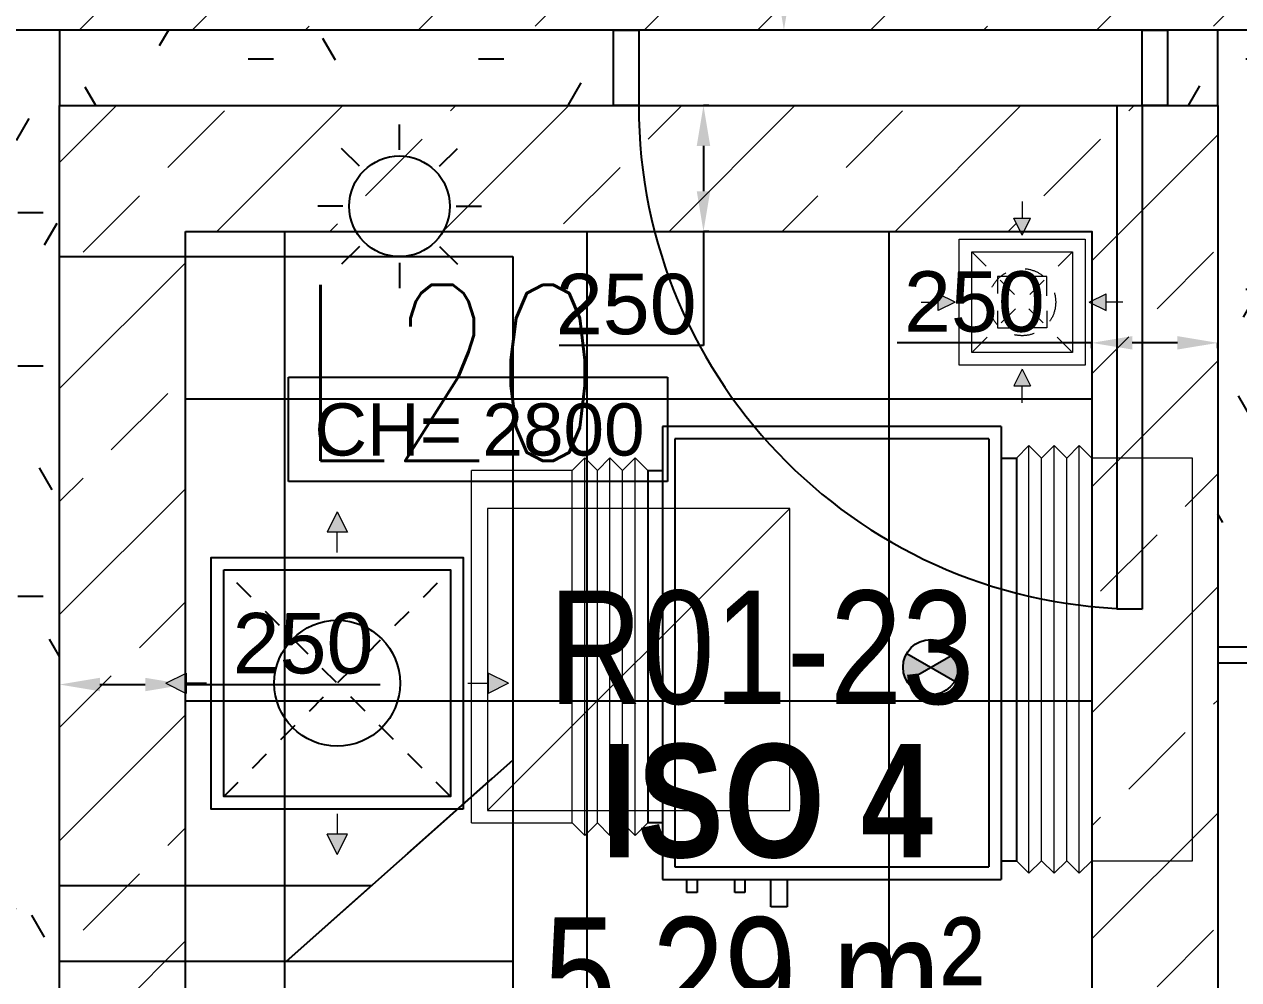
# Model space of a CAD drawing. Header units: millimetres. Extents: x -92759 to 184353, y -15225 to 86714.
# Drawn here: x -68703 to -66291, y 38405 to 40303 of the extents above; entities that cross this region are included whole.
import ezdxf

# ---------------------------------------------------------------- set-up
doc = ezdxf.new("R2010")
doc.units = ezdxf.units.MM
doc.linetypes.add('Aligning Line', pattern=[3.2004, 1.6002, -1.6002])
doc.linetypes.add('IDA - Hidden 065', pattern=[322.5, 225, -97.5])
doc.layers.get('Defpoints').update_dxf_attribs({"color": 8})
for name, color, linetype in [('0-1', 9, 'Continuous'), ('0-Motion Sensor', 1, 'Continuous'), ('A-_DETA----_E-2', 9, 'Continuous'), ('A-_DOOR----_E', 8, 'Continuous'), ('A-_ROOMNAME_A', 8, 'Continuous'), ('A-_WALL----_E', 8, 'Continuous'), ('A-_WALL----_H-1', 9, 'Continuous'), ('A-_WALLPRTN_E', 8, 'Continuous'), ('A-PATT-CONC', 8, 'Continuous'), ('AAG_Dimension', 7, 'Continuous'), ('E-legend', 1, 'Continuous'), ('E-LIGHT----E', 1, 'Continuous'), ('HF', 7, 'Continuous'), ('HF Text', 7, 'Continuous'), ('HFI 02', 7, 'Continuous'), ('M-ACMV_FCU', 5, 'Continuous')]:
    doc.layers.add(name, color=color, linetype=linetype)
for name, color, linetype, true_color in [('1599_FURN_RHH_BLK8 _NEW__1ST STY_dwg _2_-1', 7, 'Continuous', 0xaaaaaa), ('A-_DETA----_E-3', 1, 'IDA - Hidden 065', 0xff0000), ('A-_DETA----_E-6', 7, 'Continuous', 0x969696), ('A-_DETA----_ED-2', 1, 'Continuous', 0xff0000), ('E-_FIREALAM_E-1', 1, 'Continuous', 0xff0000)]:
    doc.layers.add(name, color=color, linetype=linetype, true_color=true_color)
for name, color, linetype, lineweight in [('HFI 9MM FPB', 94, 'Continuous', 5), ('M-ACMV_FAD', 3, 'Continuous', 18), ('M-ACMV_FCU--PFCU', 86, 'Continuous', 25), ('M-ACMV_SAD', 5, 'Continuous', 18), ('M-ACMV_SAG', 5, 'Continuous', 25)]:
    doc.layers.add(name, color=color, linetype=linetype, lineweight=lineweight)
doc.layers.add('M-ACMV_EAG', color=7, linetype='Continuous', lineweight=25, true_color=0x999900)
doc.styles.add('Arial', font='arial.ttf')
doc.styles.add('Arial Narrow_2', font='ARIALN.TTF', dxfattribs={"height": 224.9999999999997})
doc.styles.add('Arial Narrow_B_1', font='ARIALNB.TTF', dxfattribs={"height": 299.9999999999996})
doc.styles.add('Arial_4', font='arial.ttf', dxfattribs={"height": 1.8})
doc.styles.add('Simplex', font='simplex_.ttf', dxfattribs={"width": 0.7, "height": 449.9999999999998})
doc.styles.get("Standard").update_dxf_attribs({"font": 'arial.ttf'})
doc.dimstyles.get("Standard").update_dxf_attribs({"dimtxt": 0.18, "dimasz": 0.18, "dimexe": 0.18, "dimexo": 0.0625, "dimgap": 0.09, "dimtad": 0, "dimtih": 1, "dimtoh": 1, "dimdec": 4, "dimzin": 0, "dimdsep": 46, "dimtxsty": 'Standard', "dimcen": 0.09, "dimadec": 0, "dimazin": 0, "dimtfac": 1, "dimtdec": 4, "dimtofl": 0, "dimtmove": 0, "dimatfit": 3, "dimfxl": 1, "dimtolj": 1, "dimtzin": 0, "dimarcsym": 0})
pattern_1 = [(0, (-11870.95033970803, 40538.29041519728), (609.6, 152.4), [50.292, -406.908, 50.292, -406.908, -2438.4]), (0, (-11870.95033970803, 40538.29041519728), (609.6, 152.4), [-914.4, 50.292, -864.1080000000001, 50.292, -406.908, -1066.8]), (0, (-11870.95033970803, 40538.29041519728), (609.6, 152.4), [-2286, 50.292, -254.508, 50.292, -711.7080000000001]), (120, (-11642.35033970803, 40614.49041519727), (-436.7822715367483, 451.7290861469939), [50.29199999999999, -406.9079999999999, 50.29199999999999, -406.9079999999999, -2438.399999999999]), (120, (-11642.35033970803, 40614.49041519727), (-436.7822715367483, 451.7290861469939), [-914.3999999999997, 50.29199999999999, -864.1079999999998, 50.29199999999999, -406.9079999999999, -1066.799999999999]), (120, (-11642.35033970803, 40614.49041519727), (-436.7822715367483, 451.7290861469939), [-2285.999999999999, 50.29199999999999, -254.5079999999999, 50.29199999999999, -711.7079999999999]), (240, (-11566.15033970803, 40919.29041519728), (-172.8177284632514, -604.1290861469938), [50.292, -406.908, 50.292, -406.908, -2438.4]), (240, (-11566.15033970803, 40919.29041519728), (-172.8177284632514, -604.1290861469938), [-914.4, 50.292, -864.1080000000001, 50.292, -406.908, -1066.8]), (240, (-11566.15033970803, 40919.29041519728), (-172.8177284632514, -604.1290861469938), [-2286, 50.292, -254.508, 50.292, -711.7080000000001])]

# ---------------------------------------------------------------- blocks, each defined once
blk = doc.blocks.new('IDA - F - Single - Swing - FL - Bottom - 1100L X 2200H -TD-06-10179034-BLK8_RHH_1ST STOREY PLAN')
at = {"layer": 'A-_DOOR----_E'}
for p, q in [((517.9999999999972, 1123.500000000005), (472.9999999999972, 1123.500000000005)), ((472.9999999999972, 1123.500000000005), (472.9999999999972, 87.50000000000556)), ((517.9999999999972, 87.50000000000561), (517.9999999999972, 1123.500000000005)), ((472.9999999999972, 880.5000000000056), (517.9999999999972, 880.5000000000056)), ((495.4999999999972, 880.5000000000056), (495.4999999999972, 330.5000000000055)), ((472.9999999999972, 330.5000000000056), (517.9999999999972, 330.5000000000056)), ((-518.0000000000013, 87.5000000004801), (-550.0000000000014, 87.50000000048021)), ((-518.0000000000018, -87.50000000045378), (-518.0000000000013, 87.5000000004801)), ((472.9999999999972, 87.50000000000561), (517.9999999999972, 87.50000000000561)), ((549.9999999999982, 87.50000000047666), (517.9999999999975, 87.50000000047676)), ((517.9999999999975, 87.50000000047676), (517.9999999999969, -87.50000000045713)), ((-550.0000000000018, -87.50000000045368), (-518.0000000000018, -87.50000000045378)), ((517.9999999999969, -87.50000000045713), (549.9999999999976, -87.50000000045723))]:
    blk.add_line(p, q, dxfattribs=at)
for centre in [(517.9999999999955, 87.50000000000772), (517.9999999999955, 87.5000000000077)]:
    blk.add_arc(centre, 1035.999999999997, 90.0000000000001, 179.9999999999999, dxfattribs=at)
blk = doc.blocks.new('IDA - F - Single - Swing1 - 1100L X 2200H -TD-03-10510365-BLK8_RHH_1ST STOREY PLAN')
at = {"layer": 'A-_DOOR----_E'}
for p, q in [((-550.0000000000018, 75.00000000045367), (-500.0000000000019, 75.00000000045382)), ((-500.0000000000019, 75.00000000045382), (-500.0000000000014, -75.00000000048006)), ((499.9999999999973, 75.00000000045706), (549.999999999998, 75.00000000045722)), ((499.9999999999977, -75.00000000047682), (499.9999999999973, 75.00000000045706)), ((-500.0000000000014, -75.00000000048006), (-550.0000000000014, -75.00000000048021)), ((449.999999999996, -75.00000000000688), (499.999999999996, -75.00000000000688)), ((449.999999999996, -1075.000000000007), (449.999999999996, -75.0000000000069)), ((499.999999999996, -75.00000000000688), (499.999999999996, -1075.000000000007)), ((549.9999999999984, -75.00000000047666), (499.9999999999977, -75.00000000047682)), ((499.999999999996, -1075.000000000007), (449.999999999996, -1075.000000000007))]:
    blk.add_line(p, q, dxfattribs=at)
blk.add_arc((499.9999999999996, -75.0000000000127), 999.9999999999953, 179.9999999999999, 269.9999999999995, dxfattribs=at)
blk = doc.blocks.new('IDA - Strobe Light - IDA - Strobe Light-8836900-BLK8_RHH_1ST STOREY PLAN')
at = {"layer": 'A-_DETA----_ED-2'}
for p, q in [((-3.537799099273752e-13, -87.4999999999995), (-3.537799099273752e-13, -37.4999999999995)), ((-79.54951288348677, -120.4504871165127), (-114.9048519428141, -85.09514805718528)), ((79.54951288348626, -120.4504871165129), (114.9048519428137, -85.09514805718557)), ((-112.5000000000004, -199.9999999999995), (-162.5000000000003, -199.9999999999995)), ((112.4999999999997, -199.9999999999995), (162.4999999999997, -199.9999999999995)), ((-79.54951288348698, -279.549512883486), (-114.9048519428144, -314.9048519428134)), ((79.54951288348606, -279.5495128834863), (114.9048519428134, -314.9048519428138)), ((-3.537799099273752e-13, -312.4999999999995), (-3.537799099273752e-13, -362.4999999999995))]:
    blk.add_line(p, q, dxfattribs=at)
blk.add_circle((-3.60338529980185e-13, -199.9999999999995), 100.0000000000001, dxfattribs=at)
blk = doc.blocks.new('1599_FURN_RHH_BLK8 _NEW__1ST STY_dwg _2_-10346281-BLK8_RHH_1ST STOREY PLAN')
at = {"layer": 'A-_DETA----_E-3'}
for p, q in [((-33155.10285363303, -39500.00000000886), (-32255.102853633, -39500.00000000886)), ((-33155.10285363303, -41500.00000000887), (-33155.10285363303, -39500.00000000886)), ((-32255.102853633, -39500.00000000886), (-32255.102853633, -41500.00000000887)), ((-32705.1028536299, -40900.00000000931), (-32255.102853633, -40500.00000001208)), ((-32536.3528536299, -40750.00000000931), (-33155.10285363303, -40750.00000000931)), ((-32255.102853633, -40900.00000000931), (-33155.10285363303, -40900.00000000931))]:
    blk.add_line(p, q, dxfattribs=at)
at = {"layer": 'A-_DETA----_E-6'}
for p, q in [((-33155.10285363303, -41500.00000000887), (-33155.10285363303, -39500.00000000886)), ((-33155.10285363303, -39500.00000000886), (-32255.102853633, -39500.00000000886)), ((-32255.102853633, -39500.00000000886), (-32255.102853633, -41500.00000000887)), ((-32705.1028536299, -40900.00000000931), (-32255.102853633, -40500.00000001208)), ((-32536.3528536299, -40750.00000000931), (-33155.10285363303, -40750.00000000931)), ((-32255.102853633, -40900.00000000931), (-33155.10285363303, -40900.00000000931))]:
    blk.add_line(p, q, dxfattribs=at)
blk = doc.blocks.new('A$Cb2bf8f38')
at = {"layer": 'A-_WALL----_H-1'}
h = blk.add_hatch(dxfattribs=at)
h.set_pattern_fill('FP_1', color=256, style=0, pattern_type=2)
h.set_pattern_definition(pattern_1)
h.paths.add_polyline_path([(-25850.00000001171, 5149.999999994878), (-25700.00000001171, 5149.999999994936), (-25700.00000001171, 7749.999999994492), (-25850.00000001171, 7749.999999994492), (-25850.00000001171, 5299.999999994878)])
h = blk.add_hatch(dxfattribs=at)
h.set_pattern_fill('FP_1', color=256, style=0, pattern_type=2)
h.set_pattern_definition(pattern_1)
h.paths.add_polyline_path([(-23400.00000001396, 7599.999999994492), (-23400.00000001396, 7749.999999994492), (-23500.00000001491, 7749.999999994492), (-23500.00000001491, 7599.999999994492)])
h.paths.add_polyline_path([(-24600.00000001486, 7599.999999994492), (-24600.00000001486, 7749.999999994492), (-25700.00000001171, 7749.999999994492), (-25700.00000001171, 7599.999999994492)])
h = blk.add_hatch(dxfattribs=at)
h.set_pattern_fill('FP_1', color=256, style=0, pattern_type=2)
h.set_pattern_definition(pattern_1)
h.paths.add_polyline_path([(-23400.00000001396, 5299.999999994878), (-23250.00000001396, 5299.999999994878), (-23250.00000001396, 5399.999999994929), (-23312.50000001399, 5399.999999994929), (-23312.50000001399, 5424.999999994863), (-23400.00000001396, 5424.999999994863)])
h.paths.add_polyline_path([(-23312.50000001399, 6524.999999994885), (-23312.50000001399, 6549.9999999949), (-23250.00000001396, 6549.9999999949), (-23250.00000001396, 7749.999999994492), (-23400.00000001396, 7749.999999994492), (-23400.00000001396, 6524.999999994885)])
at = {"layer": 'A-_DETA----_E-2'}
for p, q in [((-25700.0000000117, 7299.99999999495), (-24800.00000001167, 7299.99999999495)), ((-25700.0000000117, 5299.999999994943), (-25700.0000000117, 7299.99999999495)), ((-24800.00000001167, 7299.99999999495), (-24800.00000001167, 5299.999999994943)), ((-25250.00000000857, 5899.999999994499), (-24800.00000001167, 6299.999999991735)), ((-25081.25000000857, 6049.999999994499), (-25700.0000000117, 6049.999999994499)), ((-24800.00000001167, 5899.999999994499), (-25700.0000000117, 5899.999999994499))]:
    blk.add_line(p, q, dxfattribs=at)
at = {"layer": 'A-_DETA----_E-6'}
for p, q in [((-25700.0000000117, 7299.99999999495), (-24800.00000001167, 7299.99999999495)), ((-25700.0000000117, 5299.999999994943), (-25700.0000000117, 7299.99999999495)), ((-24800.00000001167, 7299.99999999495), (-24800.00000001167, 5299.999999994943)), ((-25250.00000000857, 5899.999999994499), (-24800.00000001167, 6299.999999991735)), ((-25081.25000000857, 6049.999999994499), (-25700.0000000117, 6049.999999994499)), ((-24800.00000001167, 5899.999999994499), (-25700.0000000117, 5899.999999994499))]:
    blk.add_line(p, q, dxfattribs=at)
at = {"layer": 'A-_WALL----_E'}
for p, q in [((-25700.00000001169, 7749.999999994528), (-25700.00000001169, 7599.999999994528)), ((-23400.00000001395, 7599.999999994528), (-23400.00000001395, 7749.999999994528))]:
    blk.add_line(p, q, dxfattribs=at)
at = {"layer": 'A-_WALLPRTN_E'}
for p, q in [((-24600.00000001485, 7749.999999994528), (-25875.0000000117, 7749.999999994528)), ((-24600.00000001485, 7599.999999994528), (-24600.00000001485, 7749.999999994528)), ((-23500.00000001489, 7749.999999994528), (-23500.00000001489, 7599.999999994528)), ((-19725.00000737885, 7749.999999994528), (-23500.00000001489, 7749.999999994528)), ((-25700.00000001169, 5299.999999994914), (-25700.00000001169, 7599.999999994528)), ((-25700.00000001169, 7599.999999994528), (-24600.00000001485, 7599.999999994528)), ((-23500.00000001489, 7599.999999994528), (-23400.00000001395, 7599.999999994528)), ((-23400.00000001395, 7599.999999994528), (-23400.00000001395, 6524.999999994929)), ((-23400.00000001395, 6524.999999994929), (-23225.00000001393, 6524.999999994929))]:
    blk.add_line(p, q, dxfattribs=at)
at = {"layer": '1599_FURN_RHH_BLK8 _NEW__1ST STY_dwg _2_-1'}
blk.add_blockref('1599_FURN_RHH_BLK8 _NEW__1ST STY_dwg _2_-10346281-BLK8_RHH_1ST STOREY PLAN', (7455.102853621805, 46800.00000000382), dxfattribs=at)
at = {"layer": 'A-_DOOR----_E'}
blk.add_blockref('IDA - F - Single - Swing1 - 1100L X 2200H -TD-03-10510365-BLK8_RHH_1ST STOREY PLAN', (-24050.00000001487, 7674.99999999455), dxfattribs=at)
at = {"layer": 'A-_DOOR----_E', "rotation": 269.9999999999999}
blk.add_blockref('IDA - F - Single - Swing - FL - Bottom - 1100L X 2200H -TD-06-10179034-BLK8_RHH_1ST STOREY PLAN', (-23312.50000001395, 5974.999999994929), dxfattribs=at)
at = {"layer": 'E-_FIREALAM_E-1'}
blk.add_blockref('IDA - Strobe Light - IDA - Strobe Light-8836900-BLK8_RHH_1ST STOREY PLAN', (-25025.00000001394, 7599.999999994558), dxfattribs=at)
at = {"layer": 'A-_ROOMNAME_A', "char_height": 224.9999999999997, "attachment_point": 1}
for s, insert, width, style in [('R01-23', (-24728.64889230095, 6636.515254924983), 1058.227499999999, 'Arial Narrow_2'), ('ISO 4', (-24624.39889230095, 6331.74115802841), 805.695937499999, 'Arial Narrow_B_1'), ('5.29 m²', (-24738.39889230095, 5987.67865802841), 1082.278124999998, 'Arial Narrow_2')]:
    blk.add_mtext(s, dxfattribs=dict(at, insert=insert, width=width, style=style))
blk = doc.blocks.new('*D555')
at = {"layer": 'AAG_Dimension', "color": 0, "lineweight": -2, "transparency": 16777216}
for p, q in [((-13829.04966030366, 465911.7720847974), (-13829.04966030366, 465911.8895847976)), ((-13749.04966030366, 465911.7095847976), (-13659.04965551269, 465911.7095847976)), ((-13579.04965551269, 465911.7720847974), (-13579.04965551269, 465911.8895847976)), ((-13579.04965551269, 465911.7095847976), (-13192.2829433708, 465911.7095847976))]:
    blk.add_line(p, q, dxfattribs=at)
at = {"layer": 'AAG_Dimension', "color": 0, "transparency": 16777216}
for points in [[(-13749.04966030366, 465925.0429181309), (-13749.04966030366, 465898.3762514643), (-13829.04966030366, 465911.7095847976)], [(-13659.04965551269, 465925.0429181309), (-13659.04965551269, 465898.3762514643), (-13579.04965551269, 465911.7095847976)]]:
    blk.add_solid(points, dxfattribs=at)
at = {"layer": 'Defpoints', "color": 0, "transparency": 16777216}
for p in [(-13829.04966030366, 465911.7095847974), (-13579.04965551269, 465911.7095847974), (-13579.04965551269, 465911.7095847976)]:
    blk.add_point(p, dxfattribs=at)
at = {"layer": 'AAG_Dimension', "color": 152, "true_color": 0x2776bb, "transparency": 16777216, "insert": (-13345.66629944175, 465992.9783433242), "char_height": 120, "attachment_point": 5, "style": 'Arial'}
blk.add_mtext('\\A1;250', dxfattribs=at)
blk = doc.blocks.new('*D556')
at = {"layer": 'AAG_Dimension', "color": 0, "lineweight": -2, "transparency": 16777216}
for p, q in [((-11779.04966508296, 466590.483252942), (-12165.81637722484, 466590.483252942)), ((-11779.04966508296, 466579.8257780753), (-11779.04966508296, 466590.663252942)), ((-11609.04966030359, 466590.483252942), (-11699.04966508296, 466590.483252942)), ((-11529.04966030359, 466579.8257780753), (-11529.04966030359, 466590.663252942))]:
    blk.add_line(p, q, dxfattribs=at)
at = {"layer": 'AAG_Dimension', "color": 0, "transparency": 16777216}
for points in [[(-11699.04966508296, 466603.8165862753), (-11699.04966508296, 466577.1499196087), (-11779.04966508296, 466590.483252942)], [(-11609.04966030359, 466603.8165862753), (-11609.04966030359, 466577.1499196087), (-11529.04966030359, 466590.483252942)]]:
    blk.add_solid(points, dxfattribs=at)
at = {"layer": 'Defpoints', "color": 0, "transparency": 16777216}
for p in [(-11779.04966508296, 466590.483252942), (-11779.04966508296, 466579.7632780753), (-11529.04966030359, 466579.7632780753)]:
    blk.add_point(p, dxfattribs=at)
at = {"layer": 'AAG_Dimension', "color": 152, "true_color": 0x2776bb, "transparency": 16777216, "insert": (-12012.4330211539, 466671.7520114686), "char_height": 120, "attachment_point": 5, "style": 'Arial'}
blk.add_mtext('\\A1;250', dxfattribs=at)
blk = doc.blocks.new('*D557')
at = {"layer": 'AAG_Dimension', "color": 0, "lineweight": -2, "transparency": 16777216}
for p, q in [((-12539.56888104814, 467061.7095847972), (-12550.59659683604, 467061.7095847972)), ((-12550.41659683604, 466981.7095847972), (-12550.41659683604, 466891.7095847969)), ((-12539.56888104814, 466811.7095847969), (-12550.59659683604, 466811.7095847969)), ((-12550.41659683604, 466811.7095847969), (-12550.41659683604, 466585.4808444676)), ((-12550.41659683604, 466585.4808444676), (-12837.18330897793, 466585.4808444676))]:
    blk.add_line(p, q, dxfattribs=at)
at = {"layer": 'AAG_Dimension', "color": 0, "transparency": 16777216}
for points in [[(-12563.74993016938, 466981.7095847972), (-12537.08326350271, 466981.7095847972), (-12550.41659683604, 467061.7095847972)], [(-12563.74993016938, 466891.7095847969), (-12537.08326350271, 466891.7095847969), (-12550.41659683604, 466811.7095847969)]]:
    blk.add_solid(points, dxfattribs=at)
at = {"layer": 'Defpoints', "color": 0, "transparency": 16777216}
for p in [(-12539.50638104814, 467061.7095847972), (-12550.41659683604, 466811.7095847969), (-12539.50638104814, 466811.7095847969)]:
    blk.add_point(p, dxfattribs=at)
at = {"layer": 'AAG_Dimension', "color": 152, "true_color": 0x2776bb, "transparency": 16777216, "insert": (-12703.79995290685, 466666.7496029941), "char_height": 120, "attachment_point": 5, "style": 'Arial'}
blk.add_mtext('\\A1;250', dxfattribs=at)
blk = doc.blocks.new('*D671')
at = {"layer": 'Defpoints', "color": 0, "transparency": 16777216}
for p in [(-12238.33981800592, 467561.709584798), (-12390.65905402242, 467211.7095847976), (-12238.33981800592, 467211.7095847976)]:
    blk.add_point(p, dxfattribs=at)
at = {"layer": 'HFI 02', "color": 0, "lineweight": -2, "transparency": 16777216}
for p, q in [((-12390.65905402242, 467561.709584798), (-12390.65905402242, 467684.8533358477)), ((-12390.65905402242, 467684.8533358477), (-12106.02058198968, 467684.8533358477)), ((-12238.40231800592, 467561.709584798), (-12390.83905402242, 467561.709584798)), ((-12390.65905402242, 467291.7095847976), (-12390.65905402242, 467481.709584798)), ((-12238.40231800592, 467211.7095847976), (-12390.83905402242, 467211.7095847976))]:
    blk.add_line(p, q, dxfattribs=at)
at = {"layer": 'HFI 02', "color": 0, "transparency": 16777216}
for points in [[(-12403.99238735576, 467481.709584798), (-12377.32572068909, 467481.709584798), (-12390.65905402242, 467561.709584798)], [(-12403.99238735576, 467291.7095847976), (-12377.32572068909, 467291.7095847976), (-12390.65905402242, 467211.7095847976)]]:
    blk.add_solid(points, dxfattribs=at)
at = {"layer": 'HFI 02', "color": 152, "true_color": 0x2776bb, "transparency": 16777216, "insert": (-12238.33981800592, 467766.1630220686), "char_height": 120, "attachment_point": 5, "style": 'Arial'}
blk.add_mtext('\\A1;350', dxfattribs=at)
blk = doc.blocks.new('L20')
at = {"layer": 'E-LIGHT----E', "lineweight": 5}
blk.add_line((-300, -300), (300, 300), dxfattribs=at)
blk.add_lwpolyline([(-300, -300), (300, -300), (300, 300), (-300, 300)], close=True, dxfattribs=at)
at = {"layer": 'E-LIGHT----E', "lineweight": 5, "style": 'Simplex', "width": 0.7}
blk.add_text('L20', height=350, dxfattribs=at).set_placement((-673.6744960267097, 394.3268135054968))
blk = doc.blocks.new('Motion Sensor')
at = {"layer": 'E-legend', "lineweight": 25}
h = blk.add_hatch(color=256, dxfattribs=at)
h.dxf.hatch_style = 1
h.paths.add_polyline_path([(10020.95033603635, -17121.62374853581), (9973.309739583374, -17094.11843734937, 0.1316524975873853), (9965.939713663416, -17121.62374853581, 0.1316524975873853), (9973.309739583374, -17149.12905972231)])
h = blk.add_hatch(color=256, dxfattribs=at)
h.dxf.hatch_style = 1
h.paths.add_polyline_path([(10068.59093248929, -17094.11843734937), (10020.95033603635, -17121.62374853581), (10068.59093248929, -17149.12905972231, 0.1316524975873954), (10075.96095840927, -17121.62374853581, 0.1316524975873954)])
for p, q in [((9973.309739583374, -17094.11843734938), (10068.59093248929, -17149.12905972232)), ((9973.309739583374, -17149.12905972232), (10068.59093248929, -17094.11843734938))]:
    blk.add_line(p, q, dxfattribs=at)
blk.add_circle((10020.95033603635, -17121.62374853581), 55.01062237293718, dxfattribs=at)
blk = doc.blocks.new('EL_B8_L1_R4')
at = {"layer": '0-Motion Sensor'}
blk.add_blockref('Motion Sensor', (-23198.06060913915, -16952.27826456149), dxfattribs=at)
at = {"layer": 'E-legend', "color": 0}
blk.add_blockref('L20', (-13757.07383347163, -34058.41578146591), dxfattribs=at)
blk = doc.blocks.new('A$C5b00cf58')
at = {"layer": 'M-ACMV_FCU'}
for p, q in [((-400.0026937872171, -29.99999986577313), (-400, 0)), ((-400, 0), (400, 0)), ((400.0026937872171, -29.99999986577313), (400, 0)), ((-462.816524637863, -29.98897205280082), (437.1834753619914, -29.98897205293179)), ((-462.816524637863, -29.98897205281537), (-462.816524637863, -702.9889720528154)), ((437.183475362137, -702.9889720529318), (437.1834753620205, -29.98897205293179)), ((-437.8165246378921, -54.98897205294634), (412.1834753620205, -54.98897205280082)), ((-437.8165246378921, -54.98897205293179), (-437.816524637863, -677.9889720529318)), ((412.183475362137, -677.9889720528154), (412.1834753620205, -54.98897205281537)), ((437.1244027821813, -487.2637505570892), (437.1244017167483, -455.1030208284501)), ((437.1244017167483, -455.1030208284501), (491.8828546612058, -455.1030189956073)), ((491.8828546612058, -455.1030189956073), (491.8828557340894, -487.2637487018947)), ((491.8828557340894, -487.2637487018947), (437.1244027821813, -487.2637505570892)), ((437.1244045181666, -539.1026416013483), (463.1279010085855, -539.1026407296304)), ((437.1244051961694, -559.17767177918), (437.1244045181666, -539.1026416013483)), ((463.1279010085855, -539.1026407296304), (463.127901656786, -559.1776709223632)), ((463.127901656786, -559.1776709223632), (437.1244051961694, -559.17767177918)), ((437.1244076921139, -634.1022127235774), (462.8424464224372, -634.1022118742112)), ((437.1244083701167, -654.1772428865079), (437.1244076921139, -634.1022127235774)), ((462.8424464224372, -634.1022118742112), (462.8424470780883, -654.1772420371417)), ((462.8424470780883, -654.1772420371417), (437.1244083701167, -654.1772428865079)), ((-437.8165246378339, -677.9889720529463), (412.1834753621661, -677.9889720528154)), ((-462.816524637863, -702.9889720528154), (437.183475362137, -702.9889720529318)), ((-375.1157495793013, -731.9889720528154), (-375.1157495793013, -702.9889720528154)), ((324.8868463579274, -703.0787807985907), (324.8842504206987, -731.9889720528154)), ((-375.1157495793013, -731.9889720528154), (324.8842504206987, -731.9889720528008))]:
    blk.add_line(p, q, dxfattribs=at)
blk = doc.blocks.new('A$Cd3b63ed9')
at = {"layer": 'M-ACMV_SAD'}
for p, q in [((399.9999999999709, 0), (-400, 0)), ((400, -200), (400, 0)), ((-400, -2.91038304567337e-11), (-400, -200.0000001484295)), ((-400, -200), (-425, -224.9999999863794)), ((400.0000000001455, -200.0000000001601), (-400, -200)), ((-400, -200), (399.9999999999709, -200)), ((400, -200), (425, -224.9999999863794)), ((425.0000000001455, -224.9999999865249), (-425.0000000001164, -224.9999999863794)), ((-425, -224.9999999863794), (-400.000000013737, -249.9999999863794)), ((425, -224.9999999863794), (400.0000000136206, -249.9999999863794)), ((-400.000000013737, -249.9999999863794), (-425, -274.9999999863794)), ((400.0000000000291, -250), (-400, -250)), ((400.0000000136206, -249.9999999863794), (425, -274.9999999863794)), ((424.9999999998836, -274.9999999862339), (-425, -274.9999999863794)), ((-425, -274.9999999863794), (-400, -299.9999999727588)), ((425, -274.9999999863794), (400, -299.9999999727588)), ((-400, -299.9999999727588), (-425, -324.9999999863794)), ((400.0000000000873, -299.9999999726133), (-400, -299.9999999727588)), ((400, -299.9999999727588), (425, -324.9999999863794)), ((425, -324.9999999863794), (-425, -324.9999999863794)), ((-425, -324.9999999863794), (-400, -349.9999999863794)), ((425, -324.9999999863794), (400, -349.9999999863794)), ((400.0000000000291, -349.9999999863794), (-400, -349.9999999863794)), ((-375.1157495793886, -1081.988972039282), (-400.1157495793886, -1106.988972025661)), ((324.8842504209606, -1081.988972039442), (-375.1157495793886, -1081.988972039282)), ((324.8842504205822, -1081.988972039064), (349.8842504205822, -1106.988972025443)), ((349.884250420786, -1106.988972025676), (-400.1157495793886, -1106.988972025661)), ((-400.1157495793886, -1106.988972025661), (-375.1157495930092, -1131.988972025661)), ((349.8842504205822, -1106.988972025443), (324.8842504343193, -1131.988972025443)), ((-375.1157495930092, -1131.988972025661), (-400.1157495793886, -1156.988972025661)), ((324.8842504204658, -1131.988972039282), (-375.1157495793886, -1131.988972039282)), ((324.8842504343193, -1131.988972025443), (349.8842504205822, -1156.988972025443)), ((349.8842504206114, -1156.988972025501), (-400.1157495793886, -1156.988972025661)), ((-400.1157495793886, -1156.988972025661), (-375.1157495793886, -1181.988972012041)), ((349.8842504205822, -1156.988972025443), (324.8842504205822, -1181.988972011823)), ((-375.1157495793886, -1181.988972012041), (-400.1157495793886, -1206.988972025661)), ((324.8842504204949, -1181.988972011881), (-375.1157495793886, -1181.988972012041)), ((324.8842504205822, -1181.988972011823), (349.8842504205822, -1206.988972025443)), ((349.884250420786, -1206.988972025661), (-400.1157495793886, -1206.988972025661)), ((-400.1157495793886, -1206.988972025661), (-375.1157495793886, -1231.988972025661)), ((349.8842504205822, -1206.988972025443), (324.8842504205822, -1231.988972025443)), ((324.8842504203494, -1231.988972025661), (-375.1157495793886, -1231.988972025661)), ((324.8842504203494, -1231.988972025661), (-375.1157495793886, -1231.988972025661)), ((324.8842504205822, -1231.988972025632), (-375.1157495793886, -1231.988972025632)), ((-375.1157495793886, -1231.988972025661), (-375.1157495793886, -1431.988972174062)), ((324.8842504205822, -1431.988972025443), (324.8842504205822, -1231.988972025632)), ((324.8842504206114, -1431.988972174062), (-375.1157495793595, -1431.988972174062))]:
    blk.add_line(p, q, dxfattribs=at)
at = {"layer": 'M-ACMV_FAD'}
blk.add_blockref('A$C5b00cf58', (0, -349.9999999863794), dxfattribs=at)
blk = doc.blocks.new('A$C638750fc')
at = {"layer": 'M-ACMV_SAG', "ltscale": 100}
h = blk.add_hatch(color=5, dxfattribs=at)
h.dxf.hatch_style = 1
h.paths.add_polyline_path([(-20.15534613802447, 299.9102932760288), (20.15534613802447, 299.9102932760288), (-6.661338147750939e-16, 340.2209855520632)])
h = blk.add_hatch(color=5, dxfattribs=at)
h.dxf.hatch_style = 1
h.paths.add_polyline_path([(-299.9102932760434, 20.15534613801719), (-340.2209855520632, 4.440892098500626e-16), (-299.9102932760434, -20.1553461380172)])
h = blk.add_hatch(color=5, dxfattribs=at)
h.dxf.hatch_style = 1
h.paths.add_polyline_path([(299.9102932760434, -20.15534613801719), (340.2209855520632, -1.332267629550188e-15), (299.9102932760434, 20.15534613801719)])
h = blk.add_hatch(color=5, dxfattribs=at)
h.dxf.hatch_style = 1
h.paths.add_polyline_path([(-4.440892098500626e-16, -340.2209855520632), (20.15534613802447, -299.9102932760288), (-20.15534613802447, -299.9102932760288)])
at = {"layer": 'M-ACMV_SAG', "color": 5, "lineweight": 0}
for p, q in [((0, 340.2209855520632), (-20.15534613802447, 299.9102932760288)), ((0, 340.2209855520632), (20.15534613802447, 299.9102932760288)), ((20.15534613802447, 299.9102932760288), (-20.15534613802447, 299.9102932760288)), ((0, 259.5996009999944), (0, 299.9102932760288)), ((-340.2209855520632, 0), (-299.9102932760434, 20.15534613801719)), ((-340.2209855520632, 0), (-299.9102932760434, -20.15534613801719)), ((-299.9102932760434, 20.15534613801719), (-299.9102932760434, -20.15534613801719)), ((-259.5996009999944, 0), (-299.9102932760434, 0)), ((259.5996009999944, 0), (299.9102932760434, 0)), ((299.9102932760434, 20.15534613801719), (299.9102932760434, -20.15534613801719)), ((340.2209855520632, 0), (299.9102932760434, 20.15534613801719)), ((340.2209855520632, 0), (299.9102932760434, -20.15534613801719)), ((0, -259.5996010000017), (0, -299.9102932760288)), ((20.15534613802447, -299.9102932760288), (-20.15534613802447, -299.9102932760288)), ((0, -340.2209855520632), (-20.15534613802447, -299.9102932760288)), ((0, -340.2209855520632), (20.15534613802447, -299.9102932760288))]:
    blk.add_line(p, q, dxfattribs=at)
at = {"layer": 'M-ACMV_SAG', "color": 5, "linetype": 'Aligning Line', "ltscale": 25}
for p, q in [((224.9996999999858, -224.9997000000149), (-224.9996999999858, 224.9997000000076)), ((-224.9996999999858, -224.9997000000076), (224.9996999999858, 224.9997000000076))]:
    blk.add_line(p, q, dxfattribs=at)
at = {"layer": 'M-ACMV_SAG', "color": 5}
for points in [[(249.9996249999967, -249.9996249999967), (-249.9996249999967, -249.9996249999967), (-249.9996249999967, 249.9996249999967), (249.9996249999967, 249.9996249999967)], [(-224.9996999999858, 224.9997000000003), (224.9996999999858, 224.9997000000003), (224.9996999999858, -224.9997000000003), (-224.9996999999858, -224.9997000000003)]]:
    blk.add_lwpolyline(points, close=True, dxfattribs=at)
blk.add_circle((0, 0), 125, dxfattribs=at)
blk = doc.blocks.new('A$Cfd5c790e')
at = {"layer": 'M-ACMV_EAG', "lineweight": 5}
h = blk.add_hatch(color=256, dxfattribs=at)
h.dxf.hatch_style = 1
h.paths.add_polyline_path([(16.79616377217462, 166.5923275450041), (-16.79616377217462, 166.5923275450041), (-8.881784197001252e-16, 133.0000000006694)])
h = blk.add_hatch(color=256, dxfattribs=at)
h.dxf.hatch_style = 1
h.paths.add_polyline_path([(-166.5923275450077, 16.79616377217462), (-166.5923275450077, -16.79616377217462), (-133.0000000006658, 0)])
h = blk.add_hatch(color=256, dxfattribs=at)
h.dxf.hatch_style = 1
h.paths.add_polyline_path([(133.0000000006658, 1.77635683940025e-15), (166.5923275450077, -16.79616377217462), (166.5923275450077, 16.79616377217462)])
h = blk.add_hatch(color=256, dxfattribs=at)
h.dxf.hatch_style = 1
h.paths.add_polyline_path([(-8.881784197001252e-16, -133.0000000006694), (-16.79616377217463, -166.5923275450041), (16.79616377217462, -166.5923275450041)])
for p, q in [((0, 200.1846550893679), (0, 166.5923275450041)), ((-16.79616377217462, 166.5923275450041), (16.79616377217462, 166.5923275450041)), ((0, 133.0000000006694), (-16.79616377217462, 166.5923275450041)), ((-16.79616377217462, 166.5923275450186), (16.79616377217462, 166.5923275450186)), ((0, 133.0000000006694), (16.79616377217462, 166.5923275450041)), ((-200.1846550893642, 0), (-166.5923275450077, 0)), ((-166.5923275450077, -16.79616377217462), (-166.5923275450077, 16.79616377217462)), ((-133.0000000006658, 0), (-166.5923275450077, 16.79616377217462)), ((-166.5923275450223, -16.79616377217462), (-166.5923275450223, 16.79616377217462)), ((-133.0000000006658, 0), (-166.5923275450077, -16.79616377217462)), ((133.0000000006658, 0), (166.5923275450077, 16.79616377217462)), ((133.0000000006658, 0), (166.5923275450077, -16.79616377217462)), ((166.5923275450077, -16.79616377217462), (166.5923275450077, 16.79616377217462)), ((166.5923275450223, -16.79616377217462), (166.5923275450223, 16.79616377217462)), ((200.1846550893642, 0), (166.5923275450077, 0)), ((0, -133.0000000006694), (-16.79616377217462, -166.5923275450041)), ((0, -133.0000000006694), (16.79616377217462, -166.5923275450041)), ((-16.79616377217462, -166.5923275450041), (16.79616377217462, -166.5923275450041)), ((-16.79616377217462, -166.5923275450186), (16.79616377217462, -166.5923275450186)), ((0, -200.1846550893679), (0, -166.5923275450041))]:
    blk.add_line(p, q, dxfattribs=at)
at = {"layer": 'M-ACMV_EAG', "linetype": 'Aligning Line', "lineweight": 5, "ltscale": 25}
for p, q in [((-100.0000000504988, 100.0000000504951), (100.0000000504988, -100.0000000504951)), ((100.0000000504988, 100.0000000504951), (-100.0000000504988, -100.0000000504951))]:
    blk.add_line(p, q, dxfattribs=at)
at = {"layer": 'M-ACMV_EAG', "lineweight": 5}
for points in [[(-125.0000000631262, 125.0000000631262), (125.0000000631262, 125.0000000631262), (125.0000000631262, -125.0000000631262), (-125.0000000631262, -125.0000000631262)], [(-100.0000000504988, 100.0000000504951), (100.0000000504988, 100.0000000504951), (100.0000000504988, -100.0000000504951), (-100.0000000504988, -100.0000000504951)]]:
    blk.add_lwpolyline(points, close=True, dxfattribs=at)
for points in [[(-14.93230692532234, 51.19648087229871), (-49.0632941756121, 51.19648087730457), (-49.0632941756121, 17.06549362326041)], [(49.06329417351662, 12.79912021776545), (49.06329417351662, 51.19648087730457), (14.93230691947247, 51.19648087730457)], [(-49.06329417686356, -17.06549362826627), (-49.06329417686356, -51.19648087982205), (-14.93230692532234, -51.19648087982205)], [(49.06329417351662, -17.06549362576334), (49.06329417351662, -51.19648088231042), (19.19868032748127, -51.19648087730457)]]:
    blk.add_lwpolyline(points, dxfattribs=at)
at = {"layer": 'M-ACMV_EAG', "linetype": 'Aligning Line', "lineweight": 5, "ltscale": 25}
blk.add_circle((0, 0), 66.6666667, dxfattribs=at)
blk = doc.blocks.new('ACMV_B8L1_R9')
at = {"layer": 'M-ACMV_EAG', "lineweight": 5}
blk.add_blockref('A$Cfd5c790e', (223081.4745131243, -70203.71591765595), dxfattribs=at)
at = {"layer": 'M-ACMV_FCU--PFCU', "rotation": 270}
blk.add_blockref('A$Cd3b63ed9', (223419.99999999, -70913.36212984401), dxfattribs=at)
at = {"layer": 'M-ACMV_SAG'}
blk.add_blockref('A$C638750fc', (221721.2945498982, -70960.81682367514), dxfattribs=at)
blk = doc.blocks.new('RCP_B8L1')
at = {"layer": 'A-PATT-CONC'}
h = blk.add_hatch(dxfattribs=at)
h.set_pattern_fill('ANSI37', color=256, scale=189, angle=45)
h.set_pattern_definition([(90, (-11779.04966508296, 466811.7095847966), (-600.075, 0), []), (180, (-11779.04966508296, 466811.7095847966), (-5.684341886080801e-14, -600.075), [])])
h.paths.add_polyline_path([(-13579.04965551269, 466811.7095847966), (-11779.04966508296, 466811.7095847966), (-11779.04966508296, 465011.7095847963), (-13579.04965551269, 465011.7095847963)])
at = {"layer": 'HFI 9MM FPB'}
h = blk.add_hatch(dxfattribs=at)
h.set_pattern_fill('ANSI33', color=256, scale=50)
h.set_pattern_definition([(45, (0, 0), (-224.5064030267288, 224.5064030267288), []), (45, (224.5065, 0), (-224.5064030267288, 224.5064030267288), [158.75, -79.375])])
h.paths.add_polyline_path([(-16029.04966029218, 469111.7095847985), (-5559.053121221266, 469111.7095847985), (-5559.053121221266, 467211.7095847974), (-16029.04966029218, 467211.7095847974)])
h.paths.add_polyline_path([(-15594.04966029218, 468761.7095847975), (-5994.049660292178, 468761.7095847975), (-5994.049660292178, 467561.7095847975), (-15594.04966029218, 467561.7095847975)], flags=16)
h = blk.add_hatch(dxfattribs=at)
h.set_pattern_fill('ANSI33', color=256, scale=50)
h.set_pattern_definition([(45, (1.455191522836685e-11, 0), (-224.5064030267288, 224.5064030267288), []), (45, (224.5065000000177, 0), (-224.5064030267288, 224.5064030267288), [158.75, -79.375])])
h.paths.add_polyline_path([(-13829.04966030364, 467061.7095847972), (-11529.04966030356, 467061.7095847968), (-11529.04966030356, 464761.7095847973), (-13829.04966030364, 464761.7095847977)])
h.paths.add_polyline_path([(-13579.04965551266, 466811.7095847966), (-11779.04966508293, 466811.7095847966), (-11779.04966508293, 465011.7095847963), (-13579.04965551266, 465011.7095847963)], flags=16)
at = {"layer": 'HF'}
for points in [[(-16029.04966029218, 469111.7095847985), (-5559.053121221266, 469111.7095847985), (-5559.053121221266, 467211.7095847974), (-16029.04966029218, 467211.7095847974)], [(-13829.04966030367, 467061.7095847972), (-11529.04966030359, 467061.7095847968), (-11529.04966030359, 464761.7095847973), (-13829.04966030367, 464761.7095847977)], [(-13579.04965551269, 466811.7095847966), (-11779.04966508296, 466811.7095847966), (-11779.04966508296, 465011.7095847963), (-13579.04965551269, 465011.7095847963)]]:
    blk.add_lwpolyline(points, close=True, dxfattribs=at)
at = {"layer": 'HF Text', "insert": (-13323.03300870211, 466470.1965966255), "char_height": 103.5962871883305, "width": 649.639902112191, "attachment_point": 1, "style": 'Arial_4', "bg_fill": 16, "box_fill_scale": 1.5, "bg_fill_color": 256, "bg_fill_transparency": 0}
blk.add_mtext('CH= 2800', dxfattribs=at)
at = {"layer": 'AAG_Dimension'}
dim = blk.add_linear_dim(base=(-12550.41659683604, 466811.7095847969), p1=(-12539.50638104814, 467061.709584797), p2=(-12539.50638104814, 466811.7095847966), angle=90, dimstyle='Standard', dxfattribs=at)
dim.commit()
dim.dimension.update_dxf_attribs({"geometry": '*D557', "text_midpoint": (-12703.79995290685, 466585.4808444675), "dimtype": 128})
for base, p1, p2, picture, middle in [((-11779.04966508296, 466590.483252942), (-11529.04966030359, 466579.7632780753), (-11779.04966508296, 466579.7632780753), '*D556', (-12012.4330211539, 466671.7520114686)), ((-13579.04965551269, 465911.7095847976), (-13829.04966030366, 465911.7095847974), (-13579.04965551269, 465911.7095847974), '*D555', (-13345.66629944175, 465992.9783433242))]:
    dim = blk.add_linear_dim(base=base, p1=p1, p2=p2, dimstyle='Standard', dxfattribs=at)
    dim.commit()
    dim.dimension.update_dxf_attribs({"geometry": picture, "text_midpoint": middle})
at = {"layer": 'HFI 02'}
dim = blk.add_linear_dim(base=(-12390.65905402242, 467211.7095847976), p1=(-12238.33981800592, 467561.7095847977), p2=(-12238.33981800592, 467211.7095847974), angle=90, dimstyle='Standard', dxfattribs=at)
dim.commit()
dim.dimension.update_dxf_attribs({"geometry": '*D671', "text_midpoint": (-12238.33981800592, 467684.8533358476), "dimtype": 128})

msp = doc.modelspace()

# ---------------------------------------------------------------- block references
at = {"layer": '0-1'}
msp.add_blockref('A$Cb2bf8f38', (-42933.02231215651, 32541.23510078315), dxfattribs=at)

# ---------------------------------------------------------------- next in the draw order: block references
at = {"color": 0}
msp.add_blockref('EL_B8_L1_R4', (-53725.94848348013, 73099.57588224312), dxfattribs=at)
at = {"layer": 'A-PATT-CONC', "color": 152, "true_color": 0x2776bb}
msp.add_blockref('RCP_B8L1', (-54803.97265186458, -426920.4744840196), dxfattribs=at)

# ---------------------------------------------------------------- next in the draw order: block references
at = {"layer": 'M-ACMV_FCU', "color": 5}
msp.add_blockref('ACMV_B8L1_R9', (-289803.0223121543, 109954.5972306221), dxfattribs=at)

doc.saveas('drawing.dxf')
